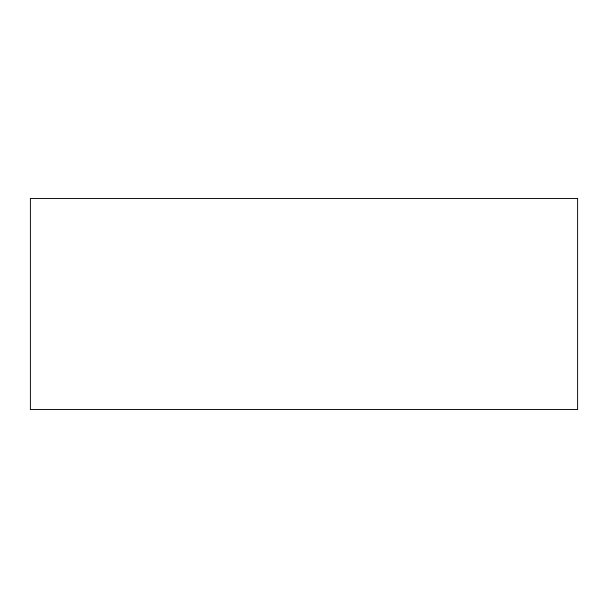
<?xml version="1.0" encoding="UTF-8"?>
<svg xmlns="http://www.w3.org/2000/svg" width="608" height="608" viewBox="0 0 608 608"><rect width="100%" height="100%" fill="white"/><g stroke="black" fill="none" stroke-linecap="round" stroke-linejoin="round"><path stroke-width="0.91" d="M577.6 198.466L30.4 198.466L30.4 409.534L577.6 409.534L577.6 198.466"/></g></svg>
